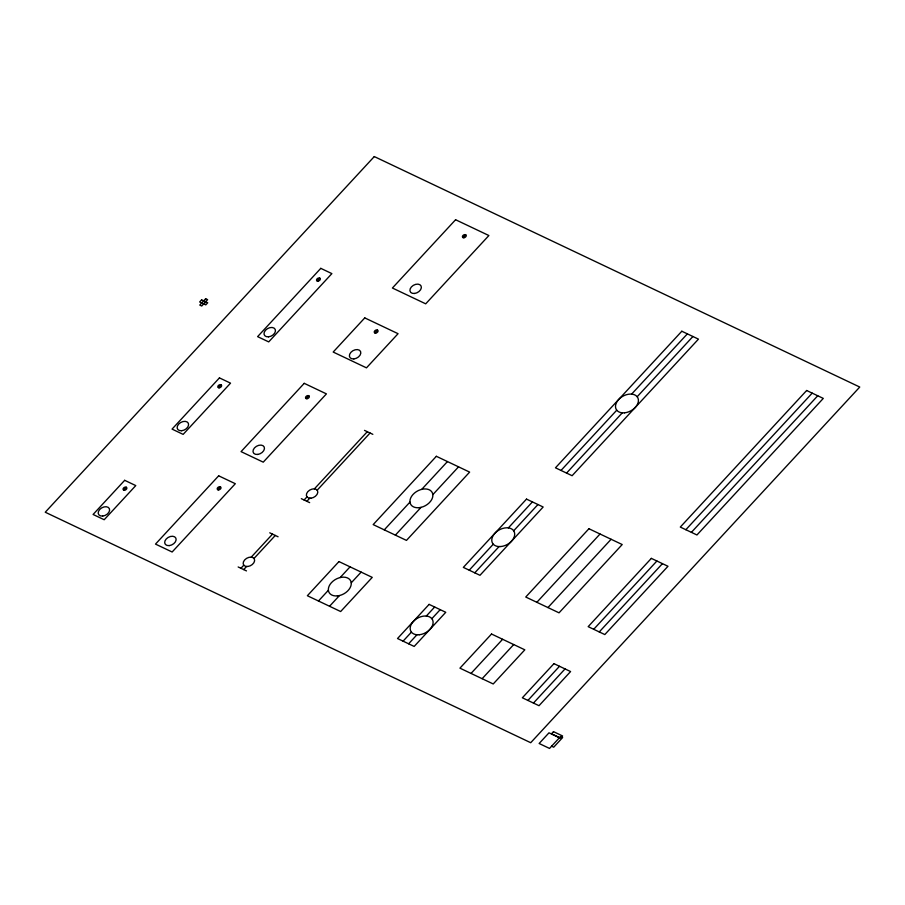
<?xml version="1.0" encoding="UTF-8"?>
<svg xmlns="http://www.w3.org/2000/svg" width="905" height="905" viewBox="0 0 905 905"><rect width="100%" height="100%" fill="white"/><g stroke="black" fill="none" stroke-linecap="round" stroke-linejoin="round"><path stroke-width="1.36" d="M203.829 303.944L205.774 301.851M123.646 490.069L126.27 487.218M218.41 387.634L221.035 384.795M317.123 280.935L319.748 278.095M217.788 489.718L220.424 486.879M306.116 398.562L308.741 395.723M374.84 332.916L377.464 330.065M463.021 237.596L465.656 234.746M240.934 568.272L243.796 565.184M251.239 557.141L272.518 534.131M304.103 499.99L306.965 496.902M314.408 488.847L367.283 431.708M243.705 569.596L246.567 566.507M254.011 558.453L275.29 535.455M306.885 501.302L309.736 498.214M317.191 490.171L370.055 433.02M318.469 600.988L328.334 590.32M340.178 577.514L350.054 566.847M384.274 529.855L409.942 502.117M421.787 489.311L447.443 461.573M329.556 606.26L339.432 595.592M351.276 582.786L361.152 572.118M395.372 535.127L421.029 507.388M432.884 494.583L458.541 466.844M403.076 641.159L411.424 632.131M426.312 616.045L434.66 607.017M561.01 470.442L616.746 410.203M631.633 394.105L687.359 333.866M469.231 570.195L493.248 544.233M508.384 527.864L532.4 501.902M408.619 643.794L416.967 634.767M431.855 618.669L440.203 609.653M566.564 473.077L622.289 412.838M637.177 396.741L692.913 336.502M474.774 572.831L499.13 546.507M513.599 530.862L537.955 504.538M471.041 673.422L502.626 639.281M536.846 602.3L600.026 534.007M482.139 678.693L513.723 644.552M547.944 607.56L611.113 539.278M527.909 700.425L559.494 666.284M593.714 629.292L656.894 561.01M685.843 529.708L812.192 393.132M533.452 703.061L565.037 668.919M599.257 631.928L662.437 563.645M691.397 532.344L817.747 395.768M203.727 300.822L205.684 301.75M364.511 430.384L372.837 434.332M301.331 498.678L309.657 502.626M269.747 532.819L278.073 536.767M238.162 566.96L246.477 570.908M559.403 737.767L548.996 732.824L539.131 743.491L549.527 748.435L560.568 736.534L562.65 737.53L553.702 747.202L551.62 746.206M201.611 299.872L199.666 301.965L205.786 304.872L207.72 302.779L201.611 299.872M205.661 298.729L199.779 305.087L201.736 306.014L207.618 299.657L205.661 298.729M374.285 156.565L45.25 512.23L530.715 742.711L859.75 387.046L374.285 156.565M124.675 480.317L93.091 514.47L104.188 519.73L135.773 485.589L124.675 480.317M219.44 377.894L172.052 429.106L183.149 434.377L230.537 383.154L219.44 377.894M320.789 268.344L257.608 336.637L268.706 341.898L331.875 273.615L320.789 268.344M218.682 475.815L155.502 544.097L172.142 552.005L235.323 483.711L218.682 475.815M304.227 383.335L241.058 451.629L263.242 462.161L326.422 393.879L304.227 383.335M364.772 317.893L333.187 352.045L366.468 367.849L398.064 333.696L364.772 317.893M455.588 219.734L392.408 288.016L425.701 303.831L488.881 235.538L455.588 219.734M338.956 561.575L307.372 595.728L340.653 611.531L372.249 577.379L338.956 561.575M436.357 456.301L373.177 524.595L406.469 540.398L469.638 472.105L436.357 456.301M429.117 604.382L397.521 638.523L414.173 646.43L445.758 612.289L429.117 604.382M526.506 499.108L463.337 567.39L479.978 575.297L543.158 507.004L526.506 499.108M681.816 331.23L555.466 467.806L572.107 475.713L698.456 339.137L681.816 331.23M491.528 634.02L459.944 668.162L493.225 683.965L524.821 649.824L491.528 634.02M588.929 528.735L525.748 597.029L559.041 612.832L622.21 544.539L588.929 528.735M553.951 663.648L522.355 697.789L539.007 705.696L570.591 671.555L553.951 663.648M651.34 558.374L588.171 626.656L604.812 634.563L667.981 566.27L651.34 558.374M806.649 390.496L680.3 527.072L696.941 534.979L823.29 398.404L806.649 390.496M553.487 731.647L551.518 733.774L560.614 738.095L562.593 735.969L553.487 731.647M318.006 281.082A2.048 1.391 -29 0 0 320.257 278.604A2.048 1.391 -29 0 0 317.033 278.876A2.048 1.391 -29 0 0 318.006 281.082M268.525 336.83A6.143 4.163 -29 0 0 275.199 329.352A6.143 4.163 -29 0 0 265.482 330.28A6.143 4.163 -29 0 0 268.525 336.83M219.304 387.77A2.048 1.391 -29 0 0 221.544 385.292A2.048 1.391 -29 0 0 218.32 385.575A2.048 1.391 -29 0 0 219.304 387.77M181.667 430.723A6.143 4.163 -29 0 0 188.331 423.246A6.143 4.163 -29 0 0 178.613 424.173A6.143 4.163 -29 0 0 181.667 430.723M124.539 490.205A2.048 1.391 -29 0 0 126.791 487.727A2.048 1.391 -29 0 0 123.555 488.01A2.048 1.391 -29 0 0 124.539 490.205M102.695 516.076A6.143 4.163 -29 0 0 109.358 508.61A6.143 4.163 -29 0 0 99.652 509.538A6.143 4.163 -29 0 0 102.695 516.076M463.914 237.732A2.048 1.391 -29 0 0 466.166 235.255A2.048 1.391 -29 0 0 462.93 235.526A2.048 1.391 -29 0 0 463.914 237.732M414.433 293.48A6.143 4.163 -29 0 0 421.097 286.014A6.143 4.163 -29 0 0 411.379 286.942A6.143 4.163 -29 0 0 414.433 293.48M375.733 333.051A2.048 1.391 -29 0 0 377.985 330.574A2.048 1.391 -29 0 0 374.749 330.845A2.048 1.391 -29 0 0 375.733 333.051M353.889 358.923A6.143 4.163 -29 0 0 360.552 351.457A6.143 4.163 -29 0 0 350.846 352.384A6.143 4.163 -29 0 0 353.889 358.923M307.01 398.698A2.048 1.391 -29 0 0 309.261 396.22A2.048 1.391 -29 0 0 306.026 396.503A2.048 1.391 -29 0 0 307.01 398.698M257.529 454.457A6.143 4.163 -29 0 0 264.192 446.98A6.143 4.163 -29 0 0 254.475 447.907A6.143 4.163 -29 0 0 257.529 454.457M218.682 489.854A2.048 1.391 -29 0 0 220.933 487.376A2.048 1.391 -29 0 0 217.698 487.659A2.048 1.391 -29 0 0 218.682 489.854M169.201 545.613A6.143 4.163 -29 0 0 175.864 538.136A6.143 4.163 -29 0 0 166.158 539.063A6.143 4.163 -29 0 0 169.201 545.613M310.868 498.202A6.143 4.163 -29 0 0 317.531 490.736A6.143 4.163 -29 0 0 307.824 491.664A6.143 4.163 -29 0 0 310.868 498.202M247.699 566.496A6.143 4.163 -29 0 0 254.362 559.019A6.143 4.163 -29 0 0 244.644 559.946A6.143 4.163 -29 0 0 247.699 566.496M418.992 507.694A12.274 8.326 -29 0 0 432.33 492.75A12.274 8.326 -29 0 0 412.895 494.605A12.274 8.326 -29 0 0 418.992 507.694M337.395 595.897A12.274 8.326 -29 0 0 350.721 580.953A12.274 8.326 -29 0 0 331.298 582.809A12.274 8.326 -29 0 0 337.395 595.897M624.552 412.816A12.274 8.326 -29 0 0 637.878 397.872A12.274 8.326 -29 0 0 618.454 399.727A12.274 8.326 -29 0 0 624.552 412.816M500.827 546.541A12.274 8.326 -29 0 0 514.164 531.608A12.274 8.326 -29 0 0 494.73 533.452A12.274 8.326 -29 0 0 500.827 546.541M419.23 634.756A12.274 8.326 -29 0 0 432.556 619.812A12.274 8.326 -29 0 0 413.132 621.656A12.274 8.326 -29 0 0 419.23 634.756"/></g></svg>
